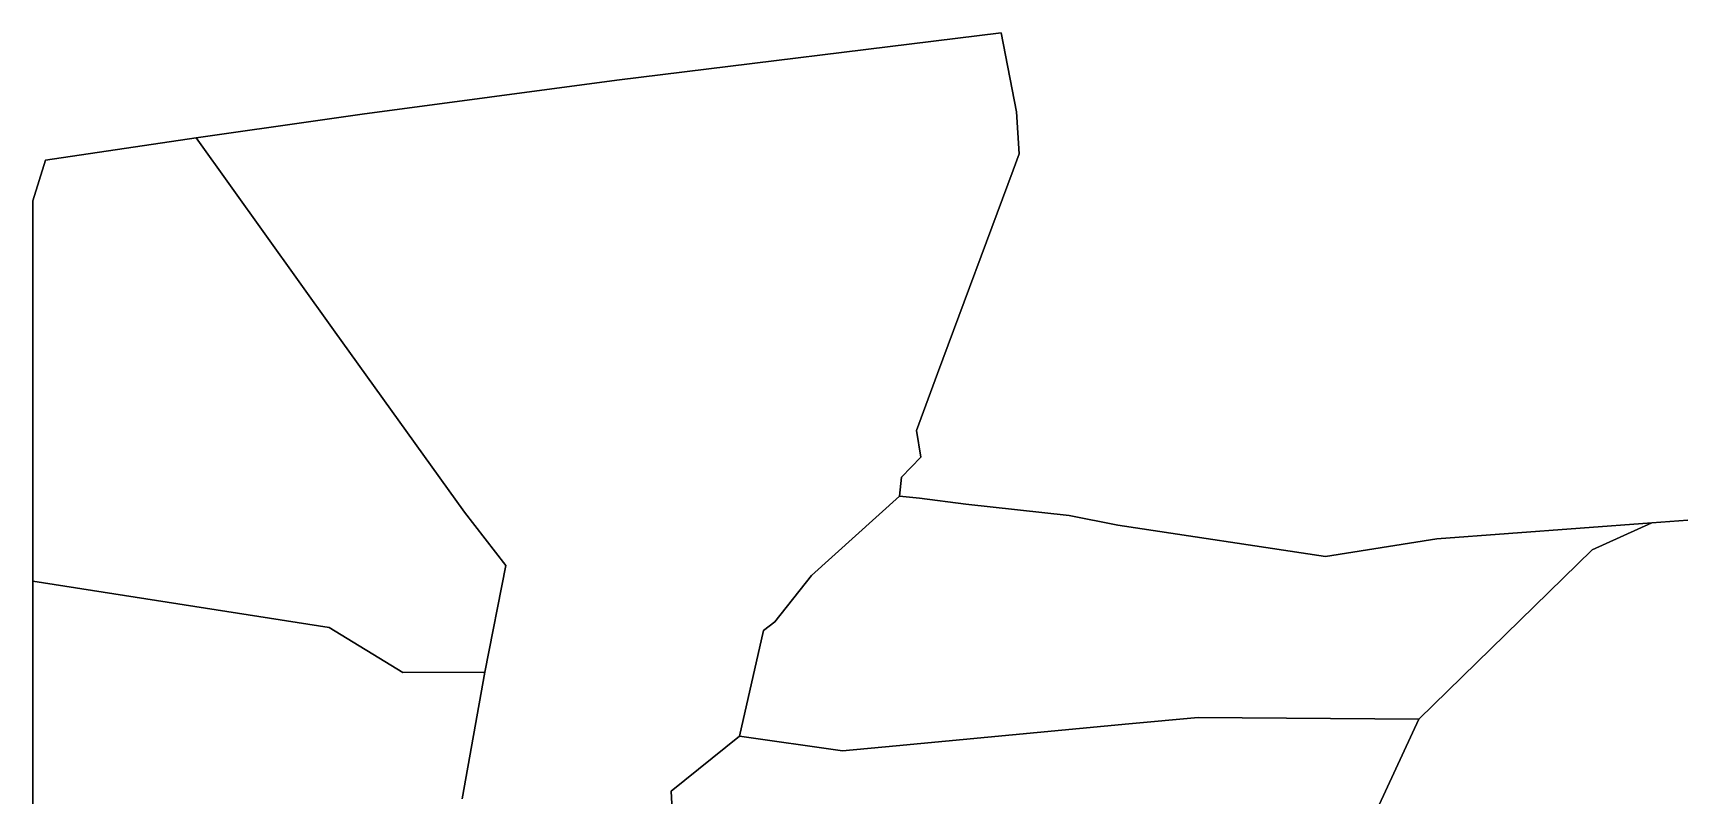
# Model space of a CAD drawing. Extents: x -85.11 to -76.23, y 42.63 to 48.9.
# Drawn here: x -85 to -80.188, y 46.668 to 48.896 of the extents above; entities that cross this region are included whole.
import ezdxf

# ---------------------------------------------------------------- set-up
doc = ezdxf.new("R2010")
doc.units = 0
doc.header["$MEASUREMENT"] = 0
doc.layers.add('GEO_', color=7, linetype='Continuous')

msp = doc.modelspace()

# ---------------------------------------------------------------- linework, layer by layer
at = {"layer": 'GEO_', "color": 7, "true_color": 0xffffff}
for p, q in [((-83.2933, 48.7582), (-82.1694, 48.896)), ((-82.1694, 48.896), (-83.2933, 48.7582)), ((-83.2933, 48.7582), (-82.1694, 48.896)), ((-82.1694, 48.896), (-83.2933, 48.7582)), ((-83.2933, 48.7582), (-82.1694, 48.896)), ((-82.1694, 48.896), (-83.2933, 48.7582)), ((-82.1694, 48.896), (-82.125, 48.6655)), ((-82.1694, 48.896), (-82.125, 48.6655)), ((-82.1694, 48.896), (-82.1694, 48.896)), ((-82.1694, 48.896), (-82.125, 48.6655)), ((-82.125, 48.6655), (-82.1694, 48.896)), ((-82.1694, 48.896), (-82.125, 48.6655)), ((-82.1694, 48.896), (-82.125, 48.6655)), ((-82.1694, 48.896), (-82.1694, 48.896)), ((-82.1694, 48.896), (-82.125, 48.6655)), ((-82.125, 48.6655), (-82.1694, 48.896)), ((-82.1694, 48.896), (-82.125, 48.6655)), ((-82.1694, 48.896), (-82.125, 48.6655)), ((-82.1694, 48.896), (-82.1694, 48.896)), ((-82.1694, 48.896), (-82.125, 48.6655)), ((-82.125, 48.6655), (-82.1694, 48.896)), ((-84.0372, 48.6582), (-83.2933, 48.7582)), ((-84.0372, 48.6582), (-83.2933, 48.7582)), ((-84.0372, 48.6582), (-83.2933, 48.7582)), ((-83.2933, 48.7582), (-84.0372, 48.6582)), ((-84.0372, 48.6582), (-83.2933, 48.7582)), ((-84.0372, 48.6582), (-83.2933, 48.7582)), ((-84.0372, 48.6582), (-83.2933, 48.7582)), ((-83.2933, 48.7582), (-84.0372, 48.6582)), ((-83.2933, 48.7582), (-83.2933, 48.7582)), ((-83.2933, 48.7582), (-83.2933, 48.7582)), ((-83.2933, 48.7582), (-83.2933, 48.7582)), ((-84.1606, 48.6413), (-84.0372, 48.6582)), ((-84.1606, 48.6413), (-84.0372, 48.6582)), ((-84.1606, 48.6413), (-84.0372, 48.6582)), ((-84.0372, 48.6582), (-84.1606, 48.6413)), ((-84.1606, 48.6413), (-84.0372, 48.6582)), ((-84.1606, 48.6413), (-84.0372, 48.6582)), ((-84.1606, 48.6413), (-84.0372, 48.6582)), ((-84.0372, 48.6582), (-84.1606, 48.6413)), ((-84.0372, 48.6582), (-84.0372, 48.6582)), ((-84.0372, 48.6582), (-84.0372, 48.6582)), ((-82.125, 48.6655), (-82.1167, 48.5427)), ((-82.125, 48.6655), (-82.1167, 48.5427)), ((-82.125, 48.6655), (-82.125, 48.6655)), ((-82.125, 48.6655), (-82.1167, 48.5427)), ((-82.1167, 48.5427), (-82.125, 48.6655)), ((-82.125, 48.6655), (-82.1167, 48.5427)), ((-82.125, 48.6655), (-82.1167, 48.5427)), ((-82.125, 48.6655), (-82.125, 48.6655)), ((-82.125, 48.6655), (-82.1167, 48.5427)), ((-82.1167, 48.5427), (-82.125, 48.6655)), ((-82.125, 48.6655), (-82.1167, 48.5427)), ((-82.125, 48.6655), (-82.1167, 48.5427)), ((-82.125, 48.6655), (-82.125, 48.6655)), ((-82.125, 48.6655), (-82.1167, 48.5427)), ((-82.1167, 48.5427), (-82.125, 48.6655)), ((-84.5225, 48.5895), (-84.1606, 48.6413)), ((-84.5225, 48.5895), (-84.1606, 48.6413)), ((-84.5225, 48.5895), (-84.1606, 48.6413)), ((-84.1606, 48.6413), (-84.5225, 48.5895)), ((-84.5225, 48.5895), (-84.1606, 48.6413)), ((-84.5225, 48.5895), (-84.1606, 48.6413)), ((-84.5225, 48.5895), (-84.1606, 48.6413)), ((-84.1606, 48.6413), (-84.5225, 48.5895)), ((-84.1606, 48.6413), (-84.1606, 48.6413)), ((-84.1606, 48.6413), (-84.1606, 48.6413)), ((-84.9636, 48.5243), (-84.5225, 48.5895)), ((-84.9636, 48.5243), (-84.5225, 48.5895)), ((-84.9636, 48.5243), (-84.5225, 48.5895)), ((-84.5225, 48.5895), (-84.9636, 48.5243)), ((-84.9636, 48.5243), (-84.5225, 48.5895)), ((-84.9636, 48.5243), (-84.5225, 48.5895)), ((-84.9636, 48.5243), (-84.5225, 48.5895)), ((-84.5225, 48.5895), (-84.9636, 48.5243)), ((-84.5225, 48.5895), (-84.1213, 48.0281)), ((-84.5225, 48.5895), (-84.1213, 48.0281)), ((-84.5225, 48.5895), (-84.5225, 48.5895)), ((-84.5225, 48.5895), (-84.1213, 48.0281)), ((-84.1213, 48.0281), (-84.5225, 48.5895)), ((-84.5225, 48.5895), (-84.1213, 48.0281)), ((-84.5225, 48.5895), (-84.1213, 48.0281)), ((-84.5225, 48.5895), (-84.5225, 48.5895)), ((-84.5225, 48.5895), (-84.1213, 48.0281)), ((-84.1213, 48.0281), (-84.5225, 48.5895)), ((-84.1213, 48.0281), (-84.5225, 48.5895)), ((-84.1213, 48.0281), (-84.5225, 48.5895)), ((-84.1213, 48.0281), (-84.5225, 48.5895)), ((-84.5225, 48.5895), (-84.5225, 48.5895)), ((-84.5225, 48.5895), (-84.1213, 48.0281)), ((-84.1213, 48.0281), (-84.5225, 48.5895)), ((-84.1213, 48.0281), (-84.5225, 48.5895)), ((-84.1213, 48.0281), (-84.5225, 48.5895)), ((-84.5225, 48.5895), (-84.5225, 48.5895)), ((-84.5225, 48.5895), (-84.1213, 48.0281)), ((-85, 48.4047), (-84.9636, 48.5243)), ((-85, 48.4047), (-84.9636, 48.5243)), ((-85, 48.4047), (-84.9636, 48.5243)), ((-84.9636, 48.5243), (-85, 48.4047)), ((-85, 48.4047), (-84.9636, 48.5243)), ((-85, 48.4047), (-84.9636, 48.5243)), ((-85, 48.4047), (-84.9636, 48.5243)), ((-84.9636, 48.5243), (-85, 48.4047)), ((-84.9636, 48.5243), (-84.9636, 48.5243)), ((-84.9636, 48.5243), (-84.9636, 48.5243)), ((-82.1167, 48.5427), (-82.1343, 48.4949)), ((-82.1167, 48.5427), (-82.1343, 48.4949)), ((-82.1167, 48.5427), (-82.1343, 48.4949)), ((-82.1343, 48.4949), (-82.1167, 48.5427)), ((-82.1167, 48.5427), (-82.1343, 48.4949)), ((-82.1167, 48.5427), (-82.1343, 48.4949)), ((-82.1167, 48.5427), (-82.1343, 48.4949)), ((-82.1343, 48.4949), (-82.1167, 48.5427)), ((-82.1167, 48.5427), (-82.1343, 48.4949)), ((-82.1167, 48.5427), (-82.1343, 48.4949)), ((-82.1167, 48.5427), (-82.1343, 48.4949)), ((-82.1343, 48.4949), (-82.1167, 48.5427)), ((-82.1167, 48.5427), (-82.1167, 48.5427)), ((-82.1167, 48.5427), (-82.1167, 48.5427)), ((-82.1167, 48.5427), (-82.1167, 48.5427)), ((-82.1343, 48.4949), (-82.3556, 47.9008)), ((-82.1343, 48.4949), (-82.3556, 47.9008)), ((-82.1343, 48.4949), (-82.3556, 47.9008)), ((-82.3556, 47.9008), (-82.1343, 48.4949)), ((-82.1343, 48.4949), (-82.3556, 47.9008)), ((-82.1343, 48.4949), (-82.3556, 47.9008)), ((-82.1343, 48.4949), (-82.3556, 47.9008)), ((-82.3556, 47.9008), (-82.1343, 48.4949)), ((-82.1343, 48.4949), (-82.3556, 47.9008)), ((-82.1343, 48.4949), (-82.3556, 47.9008)), ((-82.1343, 48.4949), (-82.3556, 47.9008)), ((-82.3556, 47.9008), (-82.1343, 48.4949)), ((-82.1343, 48.4949), (-82.1343, 48.4949)), ((-82.1343, 48.4949), (-82.1343, 48.4949)), ((-82.1343, 48.4949), (-82.1343, 48.4949)), ((-85, 47.9617), (-85, 48.4047)), ((-85, 47.9617), (-85, 48.4047)), ((-85, 47.9617), (-85, 48.4047)), ((-85, 48.4047), (-85, 48.4047)), ((-85, 48.4047), (-85, 47.9617)), ((-85, 47.9617), (-85, 48.4047)), ((-85, 47.9617), (-85, 48.4047)), ((-85, 47.9617), (-85, 48.4047)), ((-85, 48.4047), (-85, 48.4047)), ((-85, 48.4047), (-85, 47.9617)), ((-84.1213, 48.0281), (-83.738, 47.4952)), ((-84.1213, 48.0281), (-83.738, 47.4952)), ((-84.1213, 48.0281), (-84.1213, 48.0281)), ((-84.1213, 48.0281), (-83.738, 47.4952)), ((-83.738, 47.4952), (-84.1213, 48.0281)), ((-84.1213, 48.0281), (-83.738, 47.4952)), ((-84.1213, 48.0281), (-83.738, 47.4952)), ((-84.1213, 48.0281), (-84.1213, 48.0281)), ((-84.1213, 48.0281), (-83.738, 47.4952)), ((-83.738, 47.4952), (-84.1213, 48.0281)), ((-83.738, 47.4952), (-84.1213, 48.0281)), ((-83.738, 47.4952), (-84.1213, 48.0281)), ((-83.738, 47.4952), (-84.1213, 48.0281)), ((-84.1213, 48.0281), (-84.1213, 48.0281)), ((-84.1213, 48.0281), (-83.738, 47.4952)), ((-83.738, 47.4952), (-84.1213, 48.0281)), ((-83.738, 47.4952), (-84.1213, 48.0281)), ((-83.738, 47.4952), (-84.1213, 48.0281)), ((-84.1213, 48.0281), (-84.1213, 48.0281)), ((-84.1213, 48.0281), (-83.738, 47.4952)), ((-85, 47.7676), (-85, 47.9617)), ((-85, 47.9617), (-85, 47.9617)), ((-85, 47.9617), (-85, 47.7676)), ((-85, 47.7676), (-85, 47.9617)), ((-85, 47.9617), (-85, 47.9617)), ((-85, 47.9617), (-85, 47.7676)), ((-82.3556, 47.9008), (-82.4167, 47.7338)), ((-82.3556, 47.9008), (-82.4167, 47.7338)), ((-82.3556, 47.9008), (-82.4167, 47.7338)), ((-82.4167, 47.7338), (-82.3556, 47.9008)), ((-82.3556, 47.9008), (-82.4167, 47.7338)), ((-82.3556, 47.9008), (-82.4167, 47.7338)), ((-82.3556, 47.9008), (-82.4167, 47.7338)), ((-82.4167, 47.7338), (-82.3556, 47.9008)), ((-82.3556, 47.9008), (-82.3556, 47.9008)), ((-82.3556, 47.9008), (-82.3556, 47.9008)), ((-82.3556, 47.9008), (-82.3556, 47.9008)), ((-85, 47.6727), (-85, 47.7676)), ((-85, 47.6727), (-85, 47.7676)), ((-85, 47.6727), (-85, 47.7676)), ((-85, 47.7676), (-85, 47.7676)), ((-85, 47.7676), (-85, 47.6727)), ((-85, 47.6727), (-85, 47.7676)), ((-85, 47.6727), (-85, 47.7676)), ((-85, 47.6727), (-85, 47.7676)), ((-85, 47.7676), (-85, 47.7676)), ((-85, 47.7676), (-85, 47.6727)), ((-82.4167, 47.7338), (-82.4042, 47.6556)), ((-82.4167, 47.7338), (-82.4042, 47.6556)), ((-82.4167, 47.7338), (-82.4167, 47.7338)), ((-82.4167, 47.7338), (-82.4042, 47.6556)), ((-82.4042, 47.6556), (-82.4167, 47.7338)), ((-82.4167, 47.7338), (-82.4042, 47.6556)), ((-82.4167, 47.7338), (-82.4042, 47.6556)), ((-82.4167, 47.7338), (-82.4167, 47.7338)), ((-82.4167, 47.7338), (-82.4042, 47.6556)), ((-82.4042, 47.6556), (-82.4167, 47.7338)), ((-85, 47.368), (-85, 47.6727)), ((-85, 47.368), (-85, 47.6727)), ((-85, 47.368), (-85, 47.6727)), ((-85, 47.6727), (-85, 47.6727)), ((-85, 47.6727), (-85, 47.368)), ((-85, 47.368), (-85, 47.6727)), ((-85, 47.368), (-85, 47.6727)), ((-85, 47.368), (-85, 47.6727)), ((-85, 47.6727), (-85, 47.6727)), ((-85, 47.6727), (-85, 47.368)), ((-82.4042, 47.6556), (-82.4611, 47.5968)), ((-82.4042, 47.6556), (-82.4611, 47.5968)), ((-82.4042, 47.6556), (-82.4611, 47.5968)), ((-82.4611, 47.5968), (-82.4042, 47.6556)), ((-82.4042, 47.6556), (-82.4611, 47.5968)), ((-82.4042, 47.6556), (-82.4611, 47.5968)), ((-82.4042, 47.6556), (-82.4611, 47.5968)), ((-82.4611, 47.5968), (-82.4042, 47.6556)), ((-82.4042, 47.6556), (-82.4042, 47.6556)), ((-82.4042, 47.6556), (-82.4042, 47.6556)), ((-82.4611, 47.5968), (-82.4667, 47.5418)), ((-82.4611, 47.5968), (-82.4667, 47.5418)), ((-82.4611, 47.5968), (-82.4667, 47.5418)), ((-82.4667, 47.5418), (-82.4611, 47.5968)), ((-82.4611, 47.5968), (-82.4667, 47.5418)), ((-82.4611, 47.5968), (-82.4667, 47.5418)), ((-82.4611, 47.5968), (-82.4667, 47.5418)), ((-82.4667, 47.5418), (-82.4611, 47.5968)), ((-82.4611, 47.5968), (-82.4611, 47.5968)), ((-82.4611, 47.5968), (-82.4611, 47.5968)), ((-82.4667, 47.5418), (-82.7236, 47.3098)), ((-82.4667, 47.5418), (-82.7236, 47.3098)), ((-82.4667, 47.5418), (-82.7236, 47.3098)), ((-82.7236, 47.3098), (-82.4667, 47.5418)), ((-82.4667, 47.5418), (-82.7236, 47.3098)), ((-82.4667, 47.5418), (-82.7236, 47.3098)), ((-82.4667, 47.5418), (-82.7236, 47.3098)), ((-82.7236, 47.3098), (-82.4667, 47.5418)), ((-82.7236, 47.3098), (-82.4667, 47.5418)), ((-82.7236, 47.3098), (-82.4667, 47.5418)), ((-82.7236, 47.3098), (-82.4667, 47.5418)), ((-82.4667, 47.5418), (-82.7236, 47.3098)), ((-82.7236, 47.3098), (-82.4667, 47.5418)), ((-82.7236, 47.3098), (-82.4667, 47.5418)), ((-82.7236, 47.3098), (-82.4667, 47.5418)), ((-82.4667, 47.5418), (-82.7236, 47.3098)), ((-82.4667, 47.5418), (-82.4667, 47.5418)), ((-82.4667, 47.5418), (-82.4667, 47.5418)), ((-82.4667, 47.5418), (-82.4083, 47.5361)), ((-82.4083, 47.5361), (-82.4667, 47.5418)), ((-82.4667, 47.5418), (-82.4667, 47.5418)), ((-82.4667, 47.5418), (-82.4083, 47.5361)), ((-82.4083, 47.5361), (-82.4667, 47.5418)), ((-82.4667, 47.5418), (-82.4667, 47.5418)), ((-82.4083, 47.5361), (-82.2722, 47.518)), ((-82.4083, 47.5361), (-82.2722, 47.518)), ((-82.4083, 47.5361), (-82.4083, 47.5361)), ((-82.4083, 47.5361), (-82.2722, 47.518)), ((-82.2722, 47.518), (-82.4083, 47.5361)), ((-82.4083, 47.5361), (-82.2722, 47.518)), ((-82.4083, 47.5361), (-82.2722, 47.518)), ((-82.4083, 47.5361), (-82.4083, 47.5361)), ((-82.4083, 47.5361), (-82.2722, 47.518)), ((-82.2722, 47.518), (-82.4083, 47.5361)), ((-82.2722, 47.518), (-81.9708, 47.485)), ((-82.2722, 47.518), (-81.9708, 47.485)), ((-82.2722, 47.518), (-82.2722, 47.518)), ((-82.2722, 47.518), (-81.9708, 47.485)), ((-81.9708, 47.485), (-82.2722, 47.518)), ((-82.2722, 47.518), (-81.9708, 47.485)), ((-82.2722, 47.518), (-81.9708, 47.485)), ((-82.2722, 47.518), (-82.2722, 47.518)), ((-82.2722, 47.518), (-81.9708, 47.485)), ((-81.9708, 47.485), (-82.2722, 47.518)), ((-83.738, 47.4952), (-83.738, 47.4952)), ((-83.738, 47.4952), (-83.6178, 47.3391)), ((-83.738, 47.4952), (-83.6178, 47.3391)), ((-83.738, 47.4952), (-83.738, 47.4952)), ((-83.738, 47.4952), (-83.6178, 47.3391)), ((-83.6178, 47.3391), (-83.738, 47.4952)), ((-83.738, 47.4952), (-83.738, 47.4952)), ((-83.6178, 47.3391), (-83.738, 47.4952)), ((-83.6178, 47.3391), (-83.738, 47.4952)), ((-83.6178, 47.3391), (-83.738, 47.4952)), ((-83.738, 47.4952), (-83.738, 47.4952)), ((-83.738, 47.4952), (-83.6178, 47.3391)), ((-81.9708, 47.485), (-81.8278, 47.4566)), ((-81.9708, 47.485), (-81.8278, 47.4566)), ((-81.9708, 47.485), (-81.9708, 47.485)), ((-81.9708, 47.485), (-81.8278, 47.4566)), ((-81.8278, 47.4566), (-81.9708, 47.485)), ((-81.9708, 47.485), (-81.8278, 47.4566)), ((-81.9708, 47.485), (-81.8278, 47.4566)), ((-81.9708, 47.485), (-81.9708, 47.485)), ((-81.9708, 47.485), (-81.8278, 47.4566)), ((-81.8278, 47.4566), (-81.9708, 47.485)), ((-81.8278, 47.4566), (-81.2208, 47.3658)), ((-81.2208, 47.3658), (-81.8278, 47.4566)), ((-81.8278, 47.4566), (-81.8278, 47.4566)), ((-81.8278, 47.4566), (-81.2208, 47.3658)), ((-81.8278, 47.4566), (-81.2208, 47.3658)), ((-81.8278, 47.4566), (-81.8278, 47.4566)), ((-81.8278, 47.4566), (-81.2208, 47.3658)), ((-81.2208, 47.3658), (-81.8278, 47.4566)), ((-81.8278, 47.4566), (-81.2208, 47.3658)), ((-81.8278, 47.4566), (-81.2208, 47.3658)), ((-81.8278, 47.4566), (-81.8278, 47.4566)), ((-81.8278, 47.4566), (-81.2208, 47.3658)), ((-81.2208, 47.3658), (-81.8278, 47.4566)), ((-80.8958, 47.4168), (-80.2667, 47.4642)), ((-80.8958, 47.4168), (-80.2667, 47.4642)), ((-80.8958, 47.4168), (-80.2667, 47.4642)), ((-80.2667, 47.4642), (-80.8958, 47.4168)), ((-80.8958, 47.4168), (-80.2667, 47.4642)), ((-80.8958, 47.4168), (-80.2667, 47.4642)), ((-80.8958, 47.4168), (-80.2667, 47.4642)), ((-80.2667, 47.4642), (-80.8958, 47.4168)), ((-80.8958, 47.4168), (-80.2667, 47.4642)), ((-80.8958, 47.4168), (-80.2667, 47.4642)), ((-80.8958, 47.4168), (-80.2667, 47.4642)), ((-80.2667, 47.4642), (-80.8958, 47.4168)), ((-80.2667, 47.4642), (-80.4417, 47.3847)), ((-80.2667, 47.4642), (-80.4417, 47.3847)), ((-80.2667, 47.4642), (-80.4417, 47.3847)), ((-80.4417, 47.3847), (-80.2667, 47.4642)), ((-80.2667, 47.4642), (-80.4417, 47.3847)), ((-80.2667, 47.4642), (-80.4417, 47.3847)), ((-80.2667, 47.4642), (-80.4417, 47.3847)), ((-80.4417, 47.3847), (-80.2667, 47.4642)), ((-80.2667, 47.4642), (-80.4417, 47.3847)), ((-80.2667, 47.4642), (-80.4417, 47.3847)), ((-80.2667, 47.4642), (-80.4417, 47.3847)), ((-80.4417, 47.3847), (-80.2667, 47.4642)), ((-80.4417, 47.3847), (-80.2667, 47.4642)), ((-80.2667, 47.4642), (-80.4417, 47.3847)), ((-80.4417, 47.3847), (-80.2667, 47.4642)), ((-80.2667, 47.4642), (-80.4417, 47.3847)), ((-80.4417, 47.3847), (-80.2667, 47.4642)), ((-80.2667, 47.4642), (-80.4417, 47.3847)), ((-80.2667, 47.4642), (-79.8444, 47.4945)), ((-80.2667, 47.4642), (-79.8444, 47.4945)), ((-80.2667, 47.4642), (-79.8444, 47.4945)), ((-79.8444, 47.4945), (-80.2667, 47.4642)), ((-80.2667, 47.4642), (-79.8444, 47.4945)), ((-80.2667, 47.4642), (-79.8444, 47.4945)), ((-80.2667, 47.4642), (-79.8444, 47.4945)), ((-79.8444, 47.4945), (-80.2667, 47.4642)), ((-80.2667, 47.4642), (-79.8444, 47.4945)), ((-80.2667, 47.4642), (-79.8444, 47.4945)), ((-80.2667, 47.4642), (-79.8444, 47.4945)), ((-79.8444, 47.4945), (-80.2667, 47.4642)), ((-80.2667, 47.4642), (-80.2667, 47.4642)), ((-80.2667, 47.4642), (-80.2667, 47.4642)), ((-80.2667, 47.4642), (-80.2667, 47.4642)), ((-80.2667, 47.4642), (-80.2667, 47.4642)), ((-80.2667, 47.4642), (-80.2667, 47.4642)), ((-80.2667, 47.4642), (-80.2667, 47.4642)), ((-81.2208, 47.3658), (-80.8958, 47.4168)), ((-81.2208, 47.3658), (-80.8958, 47.4168)), ((-81.2208, 47.3658), (-80.8958, 47.4168)), ((-80.8958, 47.4168), (-81.2208, 47.3658)), ((-81.2208, 47.3658), (-80.8958, 47.4168)), ((-81.2208, 47.3658), (-80.8958, 47.4168)), ((-81.2208, 47.3658), (-80.8958, 47.4168)), ((-80.8958, 47.4168), (-81.2208, 47.3658)), ((-81.2208, 47.3658), (-80.8958, 47.4168)), ((-81.2208, 47.3658), (-80.8958, 47.4168)), ((-81.2208, 47.3658), (-80.8958, 47.4168)), ((-80.8958, 47.4168), (-81.2208, 47.3658)), ((-80.8958, 47.4168), (-80.8958, 47.4168)), ((-80.8958, 47.4168), (-80.8958, 47.4168)), ((-80.8958, 47.4168), (-80.8958, 47.4168)), ((-85, 47.2936), (-85, 47.368)), ((-85, 47.2936), (-85, 47.368)), ((-85, 47.2936), (-85, 47.368)), ((-85, 47.368), (-85, 47.368)), ((-85, 47.368), (-85, 47.2936)), ((-85, 47.2936), (-85, 47.368)), ((-85, 47.2936), (-85, 47.368)), ((-85, 47.2936), (-85, 47.368)), ((-85, 47.368), (-85, 47.368)), ((-85, 47.368), (-85, 47.2936)), ((-81.2208, 47.3658), (-81.2208, 47.3658)), ((-81.2208, 47.3658), (-81.2208, 47.3658)), ((-81.2208, 47.3658), (-81.2208, 47.3658)), ((-80.4417, 47.3847), (-80.9486, 46.8898)), ((-80.4417, 47.3847), (-80.9486, 46.8898)), ((-80.4417, 47.3847), (-80.9486, 46.8898)), ((-80.9486, 46.8898), (-80.4417, 47.3847)), ((-80.4417, 47.3847), (-80.9486, 46.8898)), ((-80.4417, 47.3847), (-80.9486, 46.8898)), ((-80.4417, 47.3847), (-80.9486, 46.8898)), ((-80.9486, 46.8898), (-80.4417, 47.3847)), ((-80.4417, 47.3847), (-80.9486, 46.8898)), ((-80.4417, 47.3847), (-80.9486, 46.8898)), ((-80.4417, 47.3847), (-80.9486, 46.8898)), ((-80.9486, 46.8898), (-80.4417, 47.3847)), ((-80.9486, 46.8898), (-80.4417, 47.3847)), ((-80.9486, 46.8898), (-80.4417, 47.3847)), ((-80.9486, 46.8898), (-80.4417, 47.3847)), ((-80.4417, 47.3847), (-80.9486, 46.8898)), ((-80.9486, 46.8898), (-80.4417, 47.3847)), ((-80.9486, 46.8898), (-80.4417, 47.3847)), ((-80.9486, 46.8898), (-80.4417, 47.3847)), ((-80.4417, 47.3847), (-80.9486, 46.8898)), ((-80.9486, 46.8898), (-80.4417, 47.3847)), ((-80.9486, 46.8898), (-80.4417, 47.3847)), ((-80.9486, 46.8898), (-80.4417, 47.3847)), ((-80.4417, 47.3847), (-80.9486, 46.8898)), ((-80.4417, 47.3847), (-80.4417, 47.3847)), ((-80.4417, 47.3847), (-80.4417, 47.3847)), ((-80.4417, 47.3847), (-80.4417, 47.3847)), ((-80.4417, 47.3847), (-80.4417, 47.3847)), ((-80.4417, 47.3847), (-80.4417, 47.3847)), ((-80.4417, 47.3847), (-80.4417, 47.3847)), ((-83.6178, 47.3391), (-83.6787, 47.0276)), ((-83.6178, 47.3391), (-83.6787, 47.0276)), ((-83.6178, 47.3391), (-83.6787, 47.0276)), ((-83.6787, 47.0276), (-83.6178, 47.3391)), ((-83.6787, 47.0276), (-83.6178, 47.3391)), ((-83.6787, 47.0276), (-83.6178, 47.3391)), ((-83.6787, 47.0276), (-83.6178, 47.3391)), ((-83.6178, 47.3391), (-83.6787, 47.0276)), ((-83.6178, 47.3391), (-83.6178, 47.3391)), ((-83.6178, 47.3391), (-83.6178, 47.3391)), ((-82.7236, 47.3098), (-82.8306, 47.1746)), ((-82.7236, 47.3098), (-82.8306, 47.1746)), ((-82.7236, 47.3098), (-82.8306, 47.1746)), ((-82.8306, 47.1746), (-82.7236, 47.3098)), ((-82.8306, 47.1746), (-82.7236, 47.3098)), ((-82.8306, 47.1746), (-82.7236, 47.3098)), ((-82.8306, 47.1746), (-82.7236, 47.3098)), ((-82.7236, 47.3098), (-82.8306, 47.1746)), ((-82.7236, 47.3098), (-82.7236, 47.3098)), ((-82.7236, 47.3098), (-82.7236, 47.3098)), ((-82.7236, 47.3098), (-82.7236, 47.3098)), ((-82.7236, 47.3098), (-82.7236, 47.3098)), ((-84.1341, 47.1581), (-85, 47.2936)), ((-84.1341, 47.1581), (-85, 47.2936)), ((-84.1341, 47.1581), (-85, 47.2936)), ((-85, 47.2936), (-85, 47.2936)), ((-85, 47.2936), (-84.1341, 47.1581)), ((-84.1341, 47.1581), (-85, 47.2936)), ((-84.1341, 47.1581), (-85, 47.2936)), ((-84.1341, 47.1581), (-85, 47.2936)), ((-85, 47.2936), (-85, 47.2936)), ((-85, 47.2936), (-84.1341, 47.1581)), ((-85, 47.1719), (-85, 47.2936)), ((-85, 47.2936), (-84.1341, 47.1581)), ((-85, 47.1719), (-85, 47.2936)), ((-85, 47.2936), (-84.1341, 47.1581)), ((-85, 47.1719), (-85, 47.2936)), ((-85, 47.2936), (-85, 47.2936)), ((-85, 47.2936), (-85, 47.1719)), ((-85, 47.2936), (-84.1341, 47.1581)), ((-84.1341, 47.1581), (-85, 47.2936)), ((-85, 47.1719), (-85, 47.2936)), ((-85, 47.2936), (-84.1341, 47.1581)), ((-85, 47.1719), (-85, 47.2936)), ((-85, 47.2936), (-84.1341, 47.1581)), ((-85, 47.1719), (-85, 47.2936)), ((-85, 47.2936), (-85, 47.2936)), ((-85, 47.2936), (-85, 47.1719)), ((-85, 47.2936), (-84.1341, 47.1581)), ((-84.1341, 47.1581), (-85, 47.2936)), ((-85, 47.0694), (-85, 47.1719)), ((-85, 47.1719), (-85, 47.1719)), ((-85, 47.1719), (-85, 47.0694)), ((-85, 47.0694), (-85, 47.1719)), ((-85, 47.1719), (-85, 47.1719)), ((-85, 47.1719), (-85, 47.0694)), ((-82.8306, 47.1746), (-82.8639, 47.1493)), ((-82.8306, 47.1746), (-82.8639, 47.1493)), ((-82.8306, 47.1746), (-82.8639, 47.1493)), ((-82.8639, 47.1493), (-82.8306, 47.1746)), ((-82.8639, 47.1493), (-82.8306, 47.1746)), ((-82.8639, 47.1493), (-82.8306, 47.1746)), ((-82.8639, 47.1493), (-82.8306, 47.1746)), ((-82.8306, 47.1746), (-82.8639, 47.1493)), ((-82.8306, 47.1746), (-82.8306, 47.1746)), ((-82.8306, 47.1746), (-82.8306, 47.1746)), ((-84.1341, 47.1581), (-84.1341, 47.1581)), ((-83.9189, 47.0264), (-84.1341, 47.1581)), ((-83.9189, 47.0264), (-84.1341, 47.1581)), ((-83.9189, 47.0264), (-84.1341, 47.1581)), ((-84.1341, 47.1581), (-84.1341, 47.1581)), ((-84.1341, 47.1581), (-83.9189, 47.0264)), ((-84.1341, 47.1581), (-84.1341, 47.1581)), ((-84.1341, 47.1581), (-83.9189, 47.0264)), ((-84.1341, 47.1581), (-83.9189, 47.0264)), ((-84.1341, 47.1581), (-84.1341, 47.1581)), ((-84.1341, 47.1581), (-83.9189, 47.0264)), ((-83.9189, 47.0264), (-84.1341, 47.1581)), ((-82.8639, 47.1493), (-82.9348, 46.84)), ((-82.8639, 47.1493), (-82.9348, 46.84)), ((-82.8639, 47.1493), (-82.9348, 46.84)), ((-82.9348, 46.84), (-82.8639, 47.1493)), ((-82.9348, 46.84), (-82.8639, 47.1493)), ((-82.9348, 46.84), (-82.8639, 47.1493)), ((-82.9348, 46.84), (-82.8639, 47.1493)), ((-82.8639, 47.1493), (-82.9348, 46.84)), ((-82.8639, 47.1493), (-82.8639, 47.1493)), ((-82.8639, 47.1493), (-82.8639, 47.1493)), ((-85, 46.8665), (-85, 47.0694)), ((-85, 46.8665), (-85, 47.0694)), ((-85, 46.8665), (-85, 47.0694)), ((-85, 47.0694), (-85, 47.0694)), ((-85, 47.0694), (-85, 46.8665)), ((-85, 46.8665), (-85, 47.0694)), ((-85, 46.8665), (-85, 47.0694)), ((-85, 46.8665), (-85, 47.0694)), ((-85, 47.0694), (-85, 47.0694)), ((-85, 47.0694), (-85, 46.8665)), ((-83.6787, 47.0276), (-83.9189, 47.0264)), ((-83.6787, 47.0276), (-83.9189, 47.0264)), ((-83.6787, 47.0276), (-83.9189, 47.0264)), ((-83.9189, 47.0264), (-83.6787, 47.0276)), ((-83.9189, 47.0264), (-83.6787, 47.0276)), ((-83.9189, 47.0264), (-83.6787, 47.0276)), ((-83.9189, 47.0264), (-83.6787, 47.0276)), ((-83.6787, 47.0276), (-83.9189, 47.0264)), ((-83.9189, 47.0264), (-83.9189, 47.0264)), ((-83.9189, 47.0264), (-83.9189, 47.0264)), ((-83.6787, 47.0276), (-83.7451, 46.6567)), ((-83.6787, 47.0276), (-83.7451, 46.6567)), ((-83.6787, 47.0276), (-83.7451, 46.6567)), ((-83.7451, 46.6567), (-83.6787, 47.0276)), ((-83.7451, 46.6567), (-83.6787, 47.0276)), ((-83.7451, 46.6567), (-83.6787, 47.0276)), ((-83.7451, 46.6567), (-83.6787, 47.0276)), ((-83.6787, 47.0276), (-83.7451, 46.6567)), ((-83.6787, 47.0276), (-83.6787, 47.0276)), ((-83.6787, 47.0276), (-83.6787, 47.0276)), ((-83.6787, 47.0276), (-83.6787, 47.0276)), ((-81.7966, 46.8766), (-82.4767, 46.8123)), ((-81.7966, 46.8766), (-82.4767, 46.8123)), ((-81.7966, 46.8766), (-82.4767, 46.8123)), ((-82.4767, 46.8123), (-81.7966, 46.8766)), ((-81.7966, 46.8766), (-82.4767, 46.8123)), ((-81.7966, 46.8766), (-82.4767, 46.8123)), ((-81.7966, 46.8766), (-82.4767, 46.8123)), ((-82.4767, 46.8123), (-81.7966, 46.8766)), ((-82.4767, 46.8123), (-81.7966, 46.8766)), ((-82.4767, 46.8123), (-81.7966, 46.8766)), ((-81.7966, 46.8766), (-82.4767, 46.8123)), ((-82.4767, 46.8123), (-81.7966, 46.8766)), ((-82.4767, 46.8123), (-81.7966, 46.8766)), ((-82.4767, 46.8123), (-81.7966, 46.8766)), ((-81.7966, 46.8766), (-82.4767, 46.8123)), ((-82.4767, 46.8123), (-81.7966, 46.8766)), ((-82.4767, 46.8123), (-81.7966, 46.8766)), ((-82.4767, 46.8123), (-81.7966, 46.8766)), ((-81.7966, 46.8766), (-82.4767, 46.8123)), ((-82.4767, 46.8123), (-81.7966, 46.8766)), ((-82.4767, 46.8123), (-81.7966, 46.8766)), ((-82.4767, 46.8123), (-81.7966, 46.8766)), ((-81.7966, 46.8766), (-82.4767, 46.8123)), ((-82.4767, 46.8123), (-81.7966, 46.8766)), ((-82.4767, 46.8123), (-81.7966, 46.8766)), ((-82.4767, 46.8123), (-81.7966, 46.8766)), ((-81.7966, 46.8766), (-82.4767, 46.8123)), ((-81.5932, 46.8948), (-81.7966, 46.8766)), ((-81.5932, 46.8948), (-81.7966, 46.8766)), ((-81.5932, 46.8948), (-81.7966, 46.8766)), ((-81.7966, 46.8766), (-81.5932, 46.8948)), ((-81.5932, 46.8948), (-81.7966, 46.8766)), ((-81.5932, 46.8948), (-81.7966, 46.8766)), ((-81.5932, 46.8948), (-81.7966, 46.8766)), ((-81.7966, 46.8766), (-81.5932, 46.8948)), ((-81.5932, 46.8948), (-81.7966, 46.8766)), ((-81.5932, 46.8948), (-81.7966, 46.8766)), ((-81.5932, 46.8948), (-81.7966, 46.8766)), ((-81.7966, 46.8766), (-81.5932, 46.8948)), ((-81.7966, 46.8766), (-81.5932, 46.8948)), ((-81.7966, 46.8766), (-81.5932, 46.8948)), ((-81.7966, 46.8766), (-81.5932, 46.8948)), ((-81.5932, 46.8948), (-81.7966, 46.8766)), ((-81.7966, 46.8766), (-81.5932, 46.8948)), ((-81.7966, 46.8766), (-81.5932, 46.8948)), ((-81.7966, 46.8766), (-81.5932, 46.8948)), ((-81.5932, 46.8948), (-81.7966, 46.8766)), ((-81.7966, 46.8766), (-81.5932, 46.8948)), ((-81.7966, 46.8766), (-81.5932, 46.8948)), ((-81.7966, 46.8766), (-81.5932, 46.8948)), ((-81.5932, 46.8948), (-81.7966, 46.8766)), ((-81.7966, 46.8766), (-81.5932, 46.8948)), ((-81.7966, 46.8766), (-81.5932, 46.8948)), ((-81.7966, 46.8766), (-81.5932, 46.8948)), ((-81.5932, 46.8948), (-81.7966, 46.8766)), ((-81.7966, 46.8766), (-81.5932, 46.8948)), ((-81.5932, 46.8948), (-81.7966, 46.8766)), ((-81.7966, 46.8766), (-81.5932, 46.8948)), ((-81.5932, 46.8948), (-81.7966, 46.8766)), ((-81.7966, 46.8766), (-81.7966, 46.8766)), ((-81.7966, 46.8766), (-81.7966, 46.8766)), ((-81.7966, 46.8766), (-81.7966, 46.8766)), ((-81.7966, 46.8766), (-81.7966, 46.8766)), ((-81.7966, 46.8766), (-81.7966, 46.8766)), ((-81.7966, 46.8766), (-81.7966, 46.8766)), ((-81.7966, 46.8766), (-81.7966, 46.8766)), ((-81.7966, 46.8766), (-81.7966, 46.8766)), ((-80.9486, 46.8898), (-81.5932, 46.8948)), ((-80.9486, 46.8898), (-81.5932, 46.8948)), ((-80.9486, 46.8898), (-81.5932, 46.8948)), ((-81.5932, 46.8948), (-81.5932, 46.8948)), ((-81.5932, 46.8948), (-80.9486, 46.8898)), ((-80.9486, 46.8898), (-81.5932, 46.8948)), ((-80.9486, 46.8898), (-81.5932, 46.8948)), ((-80.9486, 46.8898), (-81.5932, 46.8948)), ((-81.5932, 46.8948), (-81.5932, 46.8948)), ((-81.5932, 46.8948), (-80.9486, 46.8898)), ((-80.9486, 46.8898), (-81.5932, 46.8948)), ((-80.9486, 46.8898), (-81.5932, 46.8948)), ((-80.9486, 46.8898), (-81.5932, 46.8948)), ((-81.5932, 46.8948), (-81.5932, 46.8948)), ((-81.5932, 46.8948), (-80.9486, 46.8898)), ((-81.5932, 46.8948), (-80.9486, 46.8898)), ((-81.5932, 46.8948), (-80.9486, 46.8898)), ((-81.5932, 46.8948), (-81.5932, 46.8948)), ((-81.5932, 46.8948), (-80.9486, 46.8898)), ((-80.9486, 46.8898), (-81.5932, 46.8948)), ((-81.5932, 46.8948), (-80.9486, 46.8898)), ((-81.5932, 46.8948), (-80.9486, 46.8898)), ((-81.5932, 46.8948), (-81.5932, 46.8948)), ((-81.5932, 46.8948), (-80.9486, 46.8898)), ((-80.9486, 46.8898), (-81.5932, 46.8948)), ((-81.5932, 46.8948), (-80.9486, 46.8898)), ((-81.5932, 46.8948), (-80.9486, 46.8898)), ((-81.5932, 46.8948), (-81.5932, 46.8948)), ((-81.5932, 46.8948), (-80.9486, 46.8898)), ((-80.9486, 46.8898), (-81.5932, 46.8948)), ((-81.5932, 46.8948), (-80.9486, 46.8898)), ((-81.5932, 46.8948), (-80.9486, 46.8898)), ((-81.5932, 46.8948), (-81.5932, 46.8948)), ((-81.5932, 46.8948), (-80.9486, 46.8898)), ((-80.9486, 46.8898), (-81.5932, 46.8948)), ((-81.5932, 46.8948), (-80.9486, 46.8898)), ((-81.5932, 46.8948), (-80.9486, 46.8898)), ((-81.5932, 46.8948), (-81.5932, 46.8948)), ((-81.5932, 46.8948), (-80.9486, 46.8898)), ((-80.9486, 46.8898), (-81.5932, 46.8948)), ((-81.5932, 46.8948), (-80.9486, 46.8898)), ((-81.5932, 46.8948), (-80.9486, 46.8898)), ((-81.5932, 46.8948), (-81.5932, 46.8948)), ((-81.5932, 46.8948), (-80.9486, 46.8898)), ((-80.9486, 46.8898), (-81.5932, 46.8948)), ((-80.9486, 46.8898), (-81.0639, 46.6389)), ((-80.9486, 46.8898), (-81.0639, 46.6389)), ((-80.9486, 46.8898), (-81.0639, 46.6389)), ((-81.0639, 46.6389), (-80.9486, 46.8898)), ((-80.9486, 46.8898), (-81.0639, 46.6389)), ((-80.9486, 46.8898), (-81.0639, 46.6389)), ((-80.9486, 46.8898), (-81.0639, 46.6389)), ((-81.0639, 46.6389), (-80.9486, 46.8898)), ((-80.9486, 46.8898), (-81.0639, 46.6389)), ((-80.9486, 46.8898), (-81.0639, 46.6389)), ((-80.9486, 46.8898), (-81.0639, 46.6389)), ((-81.0639, 46.6389), (-80.9486, 46.8898)), ((-80.9486, 46.8898), (-81.0639, 46.6389)), ((-80.9486, 46.8898), (-81.0639, 46.6389)), ((-80.9486, 46.8898), (-81.0639, 46.6389)), ((-81.0639, 46.6389), (-80.9486, 46.8898)), ((-80.9486, 46.8898), (-81.0639, 46.6389)), ((-80.9486, 46.8898), (-81.0639, 46.6389)), ((-80.9486, 46.8898), (-81.0639, 46.6389)), ((-81.0639, 46.6389), (-80.9486, 46.8898)), ((-80.9486, 46.8898), (-81.0639, 46.6389)), ((-80.9486, 46.8898), (-81.0639, 46.6389)), ((-80.9486, 46.8898), (-81.0639, 46.6389)), ((-81.0639, 46.6389), (-80.9486, 46.8898)), ((-81.0639, 46.6389), (-80.9486, 46.8898)), ((-81.0639, 46.6389), (-80.9486, 46.8898)), ((-81.0639, 46.6389), (-80.9486, 46.8898)), ((-80.9486, 46.8898), (-81.0639, 46.6389)), ((-81.0639, 46.6389), (-80.9486, 46.8898)), ((-81.0639, 46.6389), (-80.9486, 46.8898)), ((-81.0639, 46.6389), (-80.9486, 46.8898)), ((-80.9486, 46.8898), (-81.0639, 46.6389)), ((-81.0639, 46.6389), (-80.9486, 46.8898)), ((-81.0639, 46.6389), (-80.9486, 46.8898)), ((-81.0639, 46.6389), (-80.9486, 46.8898)), ((-80.9486, 46.8898), (-81.0639, 46.6389)), ((-80.9486, 46.8898), (-80.9486, 46.8898)), ((-80.9486, 46.8898), (-80.9486, 46.8898)), ((-80.9486, 46.8898), (-80.9486, 46.8898)), ((-80.9486, 46.8898), (-80.9486, 46.8898)), ((-80.9486, 46.8898), (-80.9486, 46.8898)), ((-80.9486, 46.8898), (-80.9486, 46.8898)), ((-80.9486, 46.8898), (-80.9486, 46.8898)), ((-80.9486, 46.8898), (-80.9486, 46.8898)), ((-80.9486, 46.8898), (-80.9486, 46.8898)), ((-80.9486, 46.8898), (-80.9486, 46.8898)), ((-80.9486, 46.8898), (-80.9486, 46.8898)), ((-80.9486, 46.8898), (-80.9486, 46.8898)), ((-85, 46.5864), (-85, 46.8665)), ((-85, 46.5864), (-85, 46.8665)), ((-85, 46.5864), (-85, 46.8665)), ((-85, 46.8665), (-85, 46.8665)), ((-85, 46.8665), (-85, 46.5864)), ((-85, 46.5864), (-85, 46.8665)), ((-85, 46.5864), (-85, 46.8665)), ((-85, 46.5864), (-85, 46.8665)), ((-85, 46.8665), (-85, 46.8665)), ((-85, 46.8665), (-85, 46.5864)), ((-82.9348, 46.84), (-83.1338, 46.6791)), ((-82.9348, 46.84), (-83.1338, 46.6791)), ((-82.9348, 46.84), (-83.1338, 46.6791)), ((-83.1338, 46.6791), (-82.9348, 46.84)), ((-83.1338, 46.6791), (-82.9348, 46.84)), ((-83.1338, 46.6791), (-82.9348, 46.84)), ((-83.1338, 46.6791), (-82.9348, 46.84)), ((-82.9348, 46.84), (-83.1338, 46.6791)), ((-83.1338, 46.6791), (-82.9348, 46.84)), ((-83.1338, 46.6791), (-82.9348, 46.84)), ((-83.1338, 46.6791), (-82.9348, 46.84)), ((-82.9348, 46.84), (-83.1338, 46.6791)), ((-82.9348, 46.84), (-82.9348, 46.84)), ((-82.6329, 46.7977), (-82.9348, 46.84)), ((-82.6329, 46.7977), (-82.9348, 46.84)), ((-82.6329, 46.7977), (-82.9348, 46.84)), ((-82.9348, 46.84), (-82.9348, 46.84)), ((-82.9348, 46.84), (-82.6329, 46.7977)), ((-82.9348, 46.84), (-82.6329, 46.7977)), ((-82.9348, 46.84), (-82.6329, 46.7977)), ((-82.9348, 46.84), (-82.9348, 46.84)), ((-82.9348, 46.84), (-82.6329, 46.7977)), ((-82.6329, 46.7977), (-82.9348, 46.84)), ((-82.9348, 46.84), (-82.6329, 46.7977)), ((-82.9348, 46.84), (-82.6329, 46.7977)), ((-82.9348, 46.84), (-82.9348, 46.84)), ((-82.9348, 46.84), (-82.6329, 46.7977)), ((-82.6329, 46.7977), (-82.9348, 46.84)), ((-82.4767, 46.8123), (-82.6329, 46.7977)), ((-82.4767, 46.8123), (-82.6329, 46.7977)), ((-82.4767, 46.8123), (-82.6329, 46.7977)), ((-82.6329, 46.7977), (-82.4767, 46.8123)), ((-82.6329, 46.7977), (-82.4767, 46.8123)), ((-82.6329, 46.7977), (-82.4767, 46.8123)), ((-82.6329, 46.7977), (-82.4767, 46.8123)), ((-82.4767, 46.8123), (-82.6329, 46.7977)), ((-82.6329, 46.7977), (-82.4767, 46.8123)), ((-82.6329, 46.7977), (-82.4767, 46.8123)), ((-82.6329, 46.7977), (-82.4767, 46.8123)), ((-82.4767, 46.8123), (-82.6329, 46.7977)), ((-82.6329, 46.7977), (-82.6329, 46.7977)), ((-82.6329, 46.7977), (-82.6329, 46.7977)), ((-82.6329, 46.7977), (-82.6329, 46.7977)), ((-82.4767, 46.8123), (-82.4767, 46.8123)), ((-82.4767, 46.8123), (-82.4767, 46.8123)), ((-82.4767, 46.8123), (-82.4767, 46.8123)), ((-82.4767, 46.8123), (-82.4767, 46.8123)), ((-82.4767, 46.8123), (-82.4767, 46.8123)), ((-82.4767, 46.8123), (-82.4767, 46.8123)), ((-82.4767, 46.8123), (-82.4767, 46.8123)), ((-82.4767, 46.8123), (-82.4767, 46.8123)), ((-83.1338, 46.6791), (-83.1302, 46.6038)), ((-83.1338, 46.6791), (-83.1302, 46.6038)), ((-83.1338, 46.6791), (-83.1338, 46.6791)), ((-83.1338, 46.6791), (-83.1302, 46.6038)), ((-83.1302, 46.6038), (-83.1338, 46.6791)), ((-83.1302, 46.6038), (-83.1338, 46.6791)), ((-83.1302, 46.6038), (-83.1338, 46.6791)), ((-83.1302, 46.6038), (-83.1338, 46.6791)), ((-83.1338, 46.6791), (-83.1338, 46.6791)), ((-83.1338, 46.6791), (-83.1302, 46.6038)), ((-83.1302, 46.6038), (-83.1338, 46.6791)), ((-83.1302, 46.6038), (-83.1338, 46.6791)), ((-83.1302, 46.6038), (-83.1338, 46.6791)), ((-83.1338, 46.6791), (-83.1338, 46.6791)), ((-83.1338, 46.6791), (-83.1302, 46.6038))]:
    msp.add_line(p, q, dxfattribs=at)

doc.saveas('drawing.dxf')
